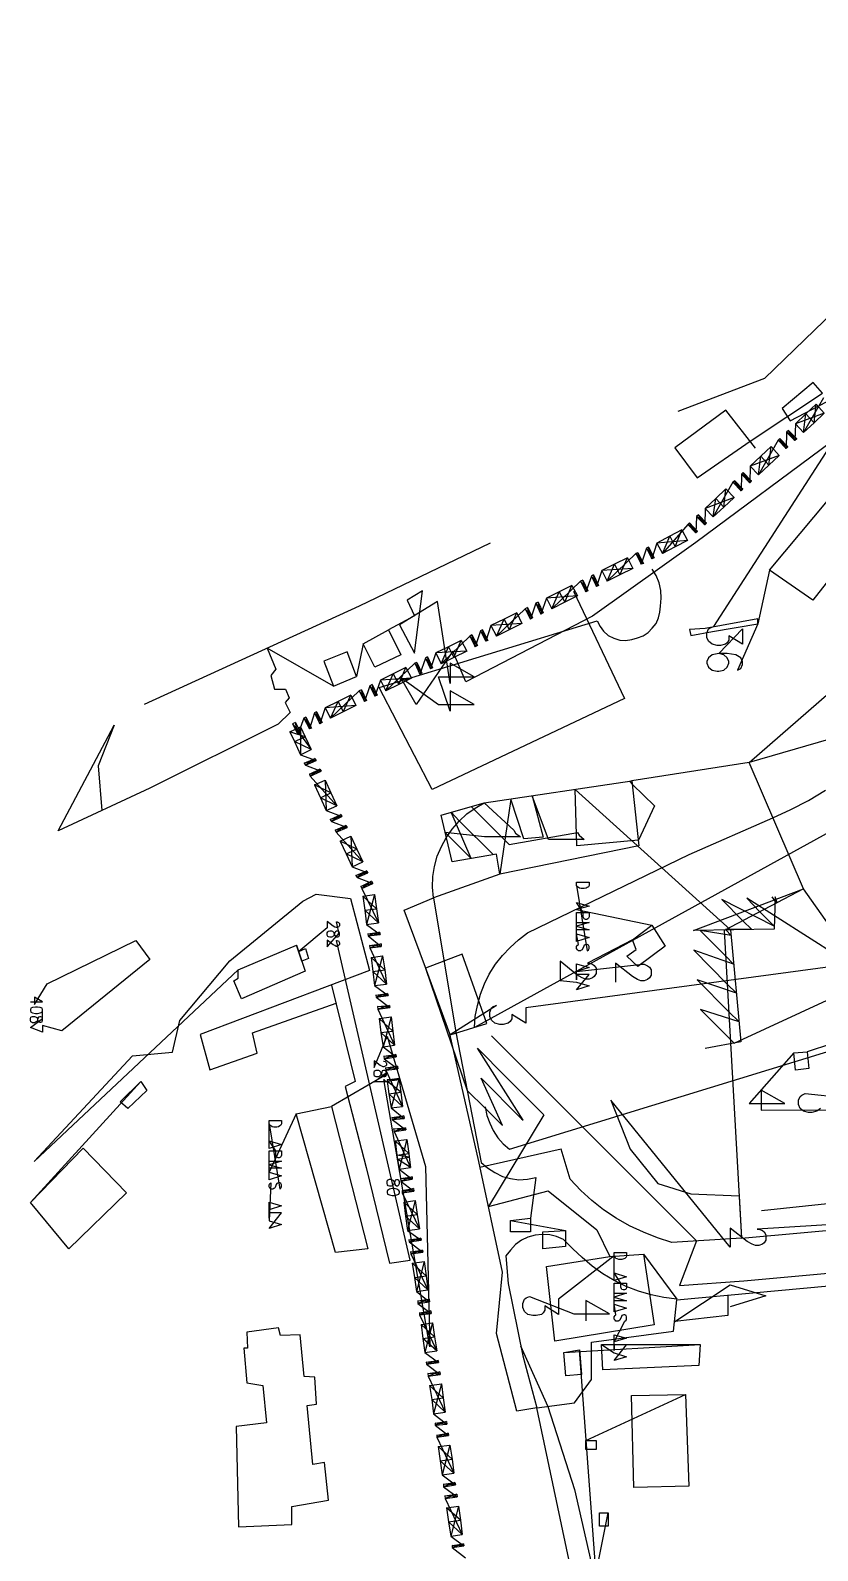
# Model space of a CAD drawing. Header units: metres. Extents: x 0 to 805, y 0 to 1107.
# Drawn here: x 117.3 to 235.4, y 432 to 660 of the extents above; entities that cross this region are included whole.
import ezdxf

# ---------------------------------------------------------------- set-up
doc = ezdxf.new("R2010")
doc.units = ezdxf.units.M
for name, color, linetype in [('GUIDES', 8, 'Continuous'), ('PLOTS_ORIGINAL', 3, 'Continuous'), ('ROADS', 7, 'Continuous')]:
    doc.layers.add(name, color=color, linetype=linetype)

msp = doc.modelspace()

# ---------------------------------------------------------------- linework, layer by layer
at = {"layer": 'GUIDES'}
for points in [[(232.09, 601.01), (233.29, 599.68), (233.67, 602.47), (232.09, 601.01)], [(233.29, 599.68), (233.67, 602.47), (234.88, 601.14), (233.29, 599.68)], [(233.67, 602.47), (234.88, 601.14), (235.2, 603.93), (233.67, 602.47)], [(234.88, 601.14), (235.2, 603.93), (236.4, 602.6), (234.88, 601.14)], [(230.75, 599.74), (232.02, 598.47), (231.07, 600), (230.75, 599.74)], [(232.02, 598.47), (231.07, 600), (232.28, 598.73), (232.02, 598.47)], [(226.88, 596.12), (228.08, 594.79), (228.47, 597.58), (226.88, 596.12)], [(228.08, 594.79), (228.47, 597.58), (229.67, 596.25), (228.08, 594.79)], [(229.48, 598.54), (230.69, 597.27), (229.74, 598.79), (229.48, 598.54)], [(230.69, 597.27), (229.74, 598.79), (230.94, 597.52), (230.69, 597.27)], [(225.29, 594.66), (226.56, 593.33), (226.88, 596.12), (225.29, 594.66)], [(226.56, 593.33), (226.88, 596.12), (228.08, 594.79), (226.56, 593.33)], [(224.02, 593.46), (225.23, 592.12), (224.27, 593.71), (224.02, 593.46)], [(225.23, 592.12), (224.27, 593.71), (225.48, 592.38), (225.23, 592.12)], [(220.15, 589.77), (221.35, 588.5), (221.67, 591.23), (220.15, 589.77)], [(221.35, 588.5), (221.67, 591.23), (222.88, 589.96), (221.35, 588.5)], [(222.69, 592.25), (223.96, 590.92), (223, 592.44), (222.69, 592.25)], [(223.96, 590.92), (223, 592.44), (224.21, 591.17), (223.96, 590.92)], [(218.56, 588.31), (219.77, 587.04), (220.15, 589.77), (218.56, 588.31)], [(219.77, 587.04), (220.15, 589.77), (221.35, 588.5), (219.77, 587.04)], [(215.96, 585.9), (217.16, 584.63), (216.21, 586.15), (215.96, 585.9)], [(217.16, 584.63), (216.21, 586.15), (217.42, 584.82), (217.16, 584.63)], [(217.23, 587.11), (218.5, 585.84), (217.54, 587.36), (217.23, 587.11)], [(218.5, 585.84), (217.54, 587.36), (218.75, 586.09), (218.5, 585.84)], [(211.32, 583.11), (212.15, 581.52), (213.23, 584.12), (211.32, 583.11)], [(212.15, 581.52), (213.23, 584.12), (214.05, 582.53), (212.15, 581.52)], [(213.23, 584.12), (214.05, 582.53), (215.07, 585.07), (213.23, 584.12)], [(214.05, 582.53), (215.07, 585.07), (215.89, 583.49), (214.05, 582.53)], [(208.15, 581.52), (208.97, 579.93), (208.46, 581.65), (208.15, 581.52)], [(208.97, 579.93), (208.46, 581.65), (209.29, 580.06), (208.97, 579.93)], [(209.73, 582.34), (210.56, 580.76), (210.05, 582.47), (209.73, 582.34)], [(210.56, 580.76), (210.05, 582.47), (210.88, 580.88), (210.56, 580.76)], [(203.07, 578.98), (203.83, 577.39), (204.97, 579.93), (203.07, 578.98)], [(203.83, 577.39), (204.97, 579.93), (205.73, 578.34), (203.83, 577.39)], [(204.97, 579.93), (205.73, 578.34), (206.88, 580.88), (204.97, 579.93)], [(205.73, 578.34), (206.88, 580.88), (207.7, 579.3), (205.73, 578.34)], [(199.83, 577.39), (200.65, 575.8), (200.21, 577.52), (199.83, 577.39)], [(200.65, 575.8), (200.21, 577.52), (200.97, 575.93), (200.65, 575.8)], [(201.48, 578.15), (202.24, 576.57), (201.8, 578.34), (201.48, 578.15)], [(202.24, 576.57), (201.8, 578.34), (202.56, 576.76), (202.24, 576.57)], [(194.75, 574.85), (195.57, 573.26), (196.65, 575.8), (194.75, 574.85)], [(195.57, 573.26), (196.65, 575.8), (197.48, 574.22), (195.57, 573.26)], [(196.65, 575.8), (197.48, 574.22), (198.56, 576.76), (196.65, 575.8)], [(197.48, 574.22), (198.56, 576.76), (199.38, 575.17), (197.48, 574.22)], [(188.4, 571.68), (189.16, 570.09), (190.3, 572.63), (188.4, 571.68)], [(189.16, 570.09), (190.3, 572.63), (191.06, 571.04), (189.16, 570.09)], [(191.57, 573.26), (192.33, 571.68), (191.89, 573.45), (191.57, 573.26)], [(192.33, 571.68), (191.89, 573.45), (192.65, 571.87), (192.33, 571.68)], [(193.16, 574.09), (193.92, 572.44), (193.48, 574.22), (193.16, 574.09)], [(193.92, 572.44), (193.48, 574.22), (194.24, 572.63), (193.92, 572.44)], [(171.06, 570.09), (172.9, 566.34), (169.03, 564.5), (167.25, 567.99), (171.06, 570.09)], [(184.84, 569.96), (185.67, 568.37), (185.16, 570.09), (184.84, 569.96)], [(185.67, 568.37), (185.16, 570.09), (185.98, 568.5), (185.67, 568.37)], [(186.43, 570.72), (187.25, 569.14), (188.4, 571.68), (186.43, 570.72)], [(187.25, 569.14), (188.4, 571.68), (189.16, 570.09), (187.25, 569.14)], [(180.08, 567.55), (180.84, 565.96), (181.98, 568.5), (180.08, 567.55)], [(180.84, 565.96), (181.98, 568.5), (182.81, 566.91), (180.84, 565.96)], [(183.25, 569.14), (184.08, 567.55), (183.57, 569.33), (183.25, 569.14)], [(184.08, 567.55), (183.57, 569.33), (184.4, 567.74), (184.08, 567.55)], [(166.24, 563.1), (164.84, 566.79), (161.35, 565.39), (162.81, 561.64), (166.24, 563.1)], [(176.59, 565.83), (177.35, 564.25), (176.9, 566.02), (176.59, 565.83)], [(177.35, 564.25), (176.9, 566.02), (177.67, 564.37), (177.35, 564.25)], [(178.17, 566.66), (178.94, 565.01), (180.08, 567.55), (178.17, 566.66)], [(178.94, 565.01), (180.08, 567.55), (180.84, 565.96), (178.94, 565.01)], [(169.86, 562.53), (170.68, 560.94), (171.76, 563.48), (169.86, 562.53)], [(170.68, 560.94), (171.76, 563.48), (172.59, 561.9), (170.68, 560.94)], [(171.76, 563.48), (172.59, 561.9), (173.67, 564.44), (171.76, 563.48)], [(172.59, 561.9), (173.67, 564.44), (174.49, 562.85), (172.59, 561.9)], [(175, 565.07), (175.76, 563.42), (175.32, 565.2), (175, 565.07)], [(175.76, 563.42), (175.32, 565.2), (176.08, 563.61), (175.76, 563.42)], [(166.68, 560.94), (167.44, 559.36), (167, 561.07), (166.68, 560.94)], [(167.44, 559.36), (167, 561.07), (167.76, 559.48), (167.44, 559.36)], [(168.27, 561.71), (169.03, 560.12), (168.59, 561.9), (168.27, 561.71)], [(169.03, 560.12), (168.59, 561.9), (169.35, 560.31), (169.03, 560.12)], [(161.54, 558.4), (162.36, 556.82), (163.51, 559.36), (161.54, 558.4)], [(162.36, 556.82), (163.51, 559.36), (164.27, 557.77), (162.36, 556.82)], [(163.51, 559.36), (164.27, 557.77), (165.41, 560.31), (163.51, 559.36)], [(164.27, 557.77), (165.41, 560.31), (166.17, 558.72), (164.27, 557.77)], [(158.36, 556.82), (159.19, 555.23), (158.68, 557.01), (158.36, 556.82)], [(159.19, 555.23), (158.68, 557.01), (159.5, 555.36), (159.19, 555.23)], [(159.95, 557.64), (160.77, 555.99), (160.27, 557.77), (159.95, 557.64)], [(160.77, 555.99), (160.27, 557.77), (161.09, 556.18), (160.77, 555.99)], [(158.55, 554.02), (156.27, 554.79), (157.85, 555.55), (158.55, 554.02)], [(156.96, 553.32), (158.55, 554.02), (156.27, 554.79), (156.96, 553.32)], [(156.65, 555.99), (157.47, 554.4), (157.09, 556.18), (156.65, 555.99)], [(157.47, 554.4), (157.09, 556.18), (157.92, 554.59), (157.47, 554.4)], [(159.44, 552.12), (156.96, 553.32), (158.55, 554.02), (159.44, 552.12)], [(157.85, 551.36), (159.44, 552.12), (156.96, 553.32), (157.85, 551.36)], [(160.2, 550.47), (158.43, 550.09), (160.08, 550.78), (160.2, 550.47)], [(158.62, 549.77), (160.2, 550.47), (158.43, 550.09), (158.62, 549.77)], [(160.97, 548.88), (159.19, 548.44), (160.77, 549.2), (160.97, 548.88)], [(159.31, 548.12), (160.97, 548.88), (159.19, 548.44), (159.31, 548.12)], [(162.43, 545.64), (159.95, 546.85), (161.54, 547.55), (162.43, 545.64)], [(160.84, 544.88), (162.43, 545.64), (159.95, 546.85), (160.84, 544.88)], [(163.31, 543.67), (160.84, 544.88), (162.43, 545.64), (163.31, 543.67)], [(161.73, 542.97), (163.31, 543.67), (160.84, 544.88), (161.73, 542.97)], [(164.08, 542.09), (162.3, 541.64), (163.95, 542.4), (164.08, 542.09)], [(162.49, 541.32), (164.08, 542.09), (162.3, 541.64), (162.49, 541.32)], [(164.84, 540.43), (163.06, 540.05), (164.65, 540.75), (164.84, 540.43)], [(163.19, 539.74), (164.84, 540.43), (163.06, 540.05), (163.19, 539.74)], [(166.3, 537.2), (163.82, 538.4), (165.41, 539.16), (166.3, 537.2)], [(164.71, 536.5), (166.3, 537.2), (163.82, 538.4), (164.71, 536.5)], [(167.19, 535.29), (164.71, 536.5), (166.3, 537.2), (167.19, 535.29)], [(165.6, 534.53), (167.19, 535.29), (164.71, 536.5), (165.6, 534.53)], [(167.95, 533.64), (166.17, 533.26), (167.82, 533.96), (167.95, 533.64)], [(166.36, 532.94), (167.95, 533.64), (166.17, 533.26), (166.36, 532.94)], [(168.71, 532.05), (166.93, 531.61), (168.52, 532.37), (168.71, 532.05)], [(167.06, 531.29), (168.71, 532.05), (166.93, 531.61), (167.06, 531.29)], [(199.26, 532.24), (201.16, 532.24), (201.16, 531.73), (201.03, 531.54), (200.84, 531.42), (200.72, 531.35), (200.4, 531.29), (199.95, 531.29), (199.7, 531.35), (199.57, 531.42), (199.38, 531.54), (199.26, 531.73), (199.26, 532.24)], [(169.28, 528.24), (167.19, 530.15), (168.97, 530.4), (169.28, 528.24)], [(167.51, 528.05), (169.28, 528.24), (167.19, 530.15), (167.51, 528.05)], [(169.54, 526.15), (167.51, 528.05), (169.28, 528.24), (169.54, 526.15)], [(167.76, 525.89), (169.54, 526.15), (167.51, 528.05), (167.76, 525.89)], [(163.7, 524.62), (163.63, 524.81), (163.44, 524.88), (163.25, 524.88), (163.12, 524.81), (163, 524.69), (162.93, 524.37), (162.81, 524.18), (162.68, 524.05), (162.49, 523.99), (162.24, 523.99), (162.04, 524.05), (161.98, 524.11), (161.85, 524.31), (161.85, 524.62), (161.98, 524.81), (162.04, 524.88), (162.24, 524.94), (162.49, 524.94), (162.68, 524.88), (162.81, 524.75), (162.93, 524.5), (163, 524.24), (163.12, 524.11), (163.25, 524.05), (163.44, 524.05), (163.63, 524.11), (163.7, 524.31), (163.7, 524.62)], [(169.79, 524.37), (167.95, 524.5), (169.73, 524.75), (169.79, 524.37)], [(168.01, 524.18), (169.79, 524.37), (167.95, 524.5), (168.01, 524.18)], [(210.56, 525.77), (212.53, 522.65), (208.46, 519.61), (206.81, 521.13), (208.21, 522.15), (207.64, 523.61), (210.56, 525.77)], [(157.28, 522.78), (158.55, 518.91), (149.03, 514.72), (147.88, 517.45), (148.52, 517.83), (148.52, 519.1), (157.28, 522.78)], [(169.98, 522.59), (168.2, 522.72), (169.98, 522.97), (169.98, 522.59)], [(168.27, 522.4), (169.98, 522.59), (168.2, 522.72), (168.27, 522.4)], [(170.49, 519.1), (168.46, 520.94), (170.17, 521.19), (170.49, 519.1)], [(168.71, 518.84), (170.49, 519.1), (168.46, 520.94), (168.71, 518.84)], [(170.74, 516.94), (168.71, 518.84), (170.49, 519.1), (170.74, 516.94)], [(168.97, 516.75), (170.74, 516.94), (168.71, 518.84), (168.97, 516.75)], [(171, 515.22), (169.16, 515.29), (170.93, 515.54), (171, 515.22)], [(119.18, 513.13), (119.12, 513.32), (118.8, 513.45), (118.42, 513.51), (118.1, 513.51), (117.66, 513.45), (117.4, 513.32), (117.34, 513.13), (117.34, 513), (117.4, 512.75), (117.66, 512.62), (118.1, 512.56), (118.42, 512.56), (118.8, 512.62), (119.12, 512.75), (119.18, 513), (119.18, 513.13)], [(169.22, 514.97), (171, 515.22), (169.16, 515.29), (169.22, 514.97)], [(171.25, 513.45), (169.41, 513.57), (171.19, 513.76), (171.25, 513.45)], [(169.47, 513.19), (171.25, 513.45), (169.41, 513.57), (169.47, 513.19)], [(119.18, 511.8), (119.12, 511.99), (118.93, 512.05), (118.74, 512.05), (118.55, 511.99), (118.48, 511.86), (118.42, 511.54), (118.29, 511.35), (118.1, 511.22), (117.98, 511.16), (117.66, 511.16), (117.53, 511.22), (117.4, 511.29), (117.34, 511.48), (117.34, 511.8), (117.4, 511.99), (117.53, 512.05), (117.66, 512.11), (117.98, 512.11), (118.1, 512.05), (118.29, 511.92), (118.42, 511.73), (118.48, 511.41), (118.55, 511.29), (118.74, 511.22), (118.93, 511.22), (119.12, 511.29), (119.18, 511.48), (119.18, 511.8)], [(171.7, 509.89), (169.66, 511.8), (171.44, 512.05), (171.7, 509.89)], [(169.92, 509.7), (171.7, 509.89), (169.66, 511.8), (169.92, 509.7)], [(171.95, 507.8), (169.92, 509.7), (171.7, 509.89), (171.95, 507.8)], [(170.24, 507.54), (171.95, 507.8), (169.92, 509.7), (170.24, 507.54)], [(172.2, 506.02), (170.36, 506.14), (172.14, 506.4), (172.2, 506.02)], [(233.86, 506.78), (234.12, 504.3), (232.09, 504.05), (231.83, 506.65), (233.86, 506.78)], [(170.74, 503.67), (170.68, 503.92), (170.49, 503.99), (170.3, 503.99), (170.11, 503.92), (170.05, 503.73), (169.92, 503.48), (169.86, 503.29), (169.66, 503.1), (169.54, 503.03), (169.22, 503.03), (169.09, 503.1), (168.97, 503.16), (168.9, 503.41), (168.9, 503.67), (168.97, 503.92), (169.09, 503.99), (169.22, 504.05), (169.54, 504.05), (169.66, 503.99), (169.86, 503.79), (169.92, 503.6), (170.05, 503.35), (170.11, 503.16), (170.3, 503.1), (170.49, 503.1), (170.68, 503.16), (170.74, 503.41), (170.74, 503.67)], [(170.43, 505.76), (172.2, 506.02), (170.36, 506.14), (170.43, 505.76)], [(172.46, 504.24), (170.62, 504.37), (172.4, 504.62), (172.46, 504.24)], [(170.68, 504.05), (172.46, 504.24), (170.62, 504.37), (170.68, 504.05)], [(133.91, 502.33), (134.8, 501), (131.95, 498.27), (130.8, 499.29), (133.91, 502.33)], [(172.65, 502.65), (170.87, 502.59), (172.65, 502.84), (172.65, 502.65)], [(172.9, 500.75), (170.87, 502.4), (172.65, 502.65), (172.9, 500.75)], [(170.87, 502.4), (172.65, 502.65), (170.87, 502.59), (170.87, 502.4)], [(171.13, 500.49), (172.9, 500.75), (170.87, 502.4), (171.13, 500.49)], [(173.16, 498.59), (171.13, 500.49), (172.9, 500.75), (173.16, 498.59)], [(171.44, 498.4), (173.16, 498.59), (171.13, 500.49), (171.44, 498.4)], [(162.49, 498.59), (167.95, 477.25), (163.12, 476.68), (157.22, 497.51), (162.49, 498.59)], [(173.41, 496.81), (171.57, 496.94), (173.35, 497.19), (173.41, 496.81)], [(153.15, 496.49), (155, 496.49), (155, 495.98), (154.93, 495.79), (154.74, 495.67), (154.55, 495.54), (154.3, 495.48), (153.85, 495.48), (153.6, 495.54), (153.41, 495.67), (153.28, 495.79), (153.15, 495.98), (153.15, 496.49)], [(171.63, 496.62), (173.41, 496.81), (171.57, 496.94), (171.63, 496.62)], [(173.67, 495.1), (171.82, 495.22), (173.6, 495.41), (173.67, 495.1)], [(171.89, 494.84), (173.67, 495.1), (171.82, 495.22), (171.89, 494.84)], [(174.11, 491.54), (172.08, 493.44), (173.79, 493.63), (174.11, 491.54)], [(172.33, 491.29), (174.11, 491.54), (172.08, 493.44), (172.33, 491.29)], [(125.28, 492.36), (131.76, 485.63), (123.12, 477.25), (117.34, 484.17), (125.28, 492.36)], [(174.17, 490.97), (172.33, 491.29), (174.11, 491.54), (174.17, 490.97)], [(172.4, 490.71), (174.17, 490.97), (172.33, 491.29), (172.4, 490.71)], [(174.36, 489.44), (172.4, 490.71), (174.17, 490.97), (174.36, 489.44)], [(172.65, 489.19), (174.36, 489.44), (172.4, 490.71), (172.65, 489.19)], [(174.62, 487.67), (172.84, 487.79), (174.62, 488.05), (174.62, 487.67)], [(172.71, 487.28), (172.59, 487.54), (172.46, 487.6), (172.27, 487.6), (172.08, 487.54), (172.01, 487.35), (171.89, 487.09), (171.82, 486.9), (171.63, 486.71), (171.44, 486.65), (171.19, 486.65), (171, 486.71), (170.93, 486.84), (170.87, 487.03), (170.87, 487.28), (170.93, 487.54), (171, 487.6), (171.19, 487.67), (171.44, 487.67), (171.63, 487.6), (171.82, 487.48), (171.89, 487.22), (172.01, 486.97), (172.08, 486.84), (172.27, 486.71), (172.46, 486.71), (172.59, 486.84), (172.71, 487.03), (172.71, 487.28)], [(172.71, 485.82), (172.59, 486.01), (172.33, 486.21), (171.89, 486.27), (171.63, 486.27), (171.19, 486.21), (170.93, 486.01), (170.87, 485.82), (170.87, 485.7), (170.93, 485.44), (171.19, 485.32), (171.63, 485.25), (171.89, 485.25), (172.33, 485.32), (172.59, 485.44), (172.71, 485.7), (172.71, 485.82)], [(172.9, 487.41), (174.62, 487.67), (172.84, 487.79), (172.9, 487.41)], [(174.87, 485.89), (173.09, 486.01), (174.81, 486.27), (174.87, 485.89)], [(173.09, 485.63), (174.87, 485.89), (173.09, 486.01), (173.09, 485.63)], [(175.38, 482.4), (173.35, 484.24), (175.06, 484.49), (175.38, 482.4)], [(173.6, 482.14), (175.38, 482.4), (173.35, 484.24), (173.6, 482.14)], [(175.7, 480.24), (173.6, 482.14), (175.38, 482.4), (175.7, 480.24)], [(173.92, 479.98), (175.7, 480.24), (173.6, 482.14), (173.92, 479.98)], [(192.33, 481.82), (192.33, 479.79), (189.35, 479.79), (189.35, 481.51), (192.33, 481.82)], [(197.6, 479.98), (197.6, 477.57), (194.18, 477.25), (194.18, 479.79), (197.6, 479.98)], [(175.95, 478.52), (174.11, 478.59), (175.89, 478.84), (175.95, 478.52)], [(174.17, 478.27), (175.95, 478.52), (174.11, 478.59), (174.17, 478.27)], [(176.21, 476.74), (174.36, 476.81), (176.14, 477.06), (176.21, 476.74)], [(174.43, 476.49), (176.21, 476.74), (174.36, 476.81), (174.43, 476.49)], [(204.91, 476.68), (206.75, 476.68), (206.75, 476.17), (206.69, 475.98), (206.49, 475.79), (206.37, 475.73), (206.05, 475.66), (205.61, 475.66), (205.35, 475.73), (205.16, 475.79), (205.03, 475.98), (204.91, 476.17), (204.91, 476.68)], [(176.71, 473.19), (174.62, 475.09), (176.4, 475.35), (176.71, 473.19)], [(174.94, 472.93), (176.71, 473.19), (174.62, 475.09), (174.94, 472.93)], [(176.97, 471.09), (174.94, 472.93), (176.71, 473.19), (176.97, 471.09)], [(175.25, 470.84), (176.97, 471.09), (174.94, 472.93), (175.25, 470.84)], [(177.22, 469.31), (175.44, 469.44), (177.16, 469.7), (177.22, 469.31)], [(175.44, 469.06), (177.22, 469.31), (175.44, 469.44), (175.44, 469.06)], [(177.48, 467.54), (175.7, 467.66), (177.41, 467.92), (177.48, 467.54)], [(175.7, 467.35), (177.48, 467.54), (175.7, 467.66), (175.7, 467.35)], [(177.98, 464.04), (175.95, 465.89), (177.67, 466.14), (177.98, 464.04)], [(176.21, 463.79), (177.98, 464.04), (175.95, 465.89), (176.21, 463.79)], [(178.3, 461.95), (176.21, 463.79), (177.98, 464.04), (178.3, 461.95)], [(176.52, 461.69), (178.3, 461.95), (176.21, 463.79), (176.52, 461.69)], [(217.8, 462.9), (217.61, 459.73), (203.19, 459.09), (203, 462.9), (217.8, 462.9)], [(199.7, 462.08), (200.02, 458.39), (197.67, 458.2), (197.35, 461.69), (199.7, 462.08)], [(178.55, 460.17), (176.71, 460.23), (178.49, 460.49), (178.55, 460.17)], [(176.78, 459.92), (178.55, 460.17), (176.71, 460.23), (176.78, 459.92)], [(178.81, 458.39), (176.97, 458.52), (178.75, 458.77), (178.81, 458.39)], [(177.03, 458.14), (178.81, 458.39), (176.97, 458.52), (177.03, 458.14)], [(179.25, 454.9), (177.22, 456.74), (179, 457), (179.25, 454.9)], [(177.54, 454.65), (179.25, 454.9), (177.22, 456.74), (177.54, 454.65)], [(179.57, 452.74), (177.54, 454.65), (179.25, 454.9), (179.57, 452.74)], [(177.79, 452.49), (179.57, 452.74), (177.54, 454.65), (177.79, 452.49)], [(215.58, 455.41), (216.08, 441.63), (207.83, 441.44), (207.51, 455.22), (215.58, 455.41)], [(179.82, 450.96), (178.05, 451.09), (179.76, 451.34), (179.82, 450.96)], [(178.05, 450.77), (179.82, 450.96), (178.05, 451.09), (178.05, 450.77)], [(180.08, 449.25), (178.3, 449.31), (180.02, 449.57), (180.08, 449.25)], [(178.3, 448.99), (180.08, 449.25), (178.3, 449.31), (178.3, 448.99)], [(180.59, 445.69), (178.49, 447.6), (180.27, 447.79), (180.59, 445.69)], [(178.81, 445.44), (180.59, 445.69), (178.49, 447.6), (178.81, 445.44)], [(202.18, 448.49), (202.18, 447.15), (200.65, 447.15), (200.65, 448.49), (202.18, 448.49)], [(180.84, 443.6), (178.81, 445.44), (180.59, 445.69), (180.84, 443.6)], [(179.13, 443.34), (180.84, 443.6), (178.81, 445.44), (179.13, 443.34)], [(181.09, 441.82), (179.32, 441.95), (181.03, 442.2), (181.09, 441.82)], [(179.32, 441.56), (181.09, 441.82), (179.32, 441.95), (179.32, 441.56)], [(181.35, 440.04), (179.51, 440.17), (181.29, 440.42), (181.35, 440.04)], [(179.57, 439.79), (181.35, 440.04), (179.51, 440.17), (179.57, 439.79)], [(181.86, 436.55), (179.76, 438.39), (181.54, 438.64), (181.86, 436.55)], [(180.08, 436.29), (181.86, 436.55), (179.76, 438.39), (180.08, 436.29)], [(182.11, 434.39), (180.08, 436.29), (181.86, 436.55), (182.11, 434.39)], [(180.4, 434.14), (182.11, 434.39), (180.08, 436.29), (180.4, 434.14)], [(204.02, 437.63), (204.02, 435.66), (202.68, 435.66), (202.68, 437.63), (204.02, 437.63)], [(182.36, 432.67), (180.59, 432.74), (182.3, 432.99), (182.36, 432.67)], [(180.59, 432.42), (182.36, 432.67), (180.59, 432.74), (180.59, 432.42)]]:
    msp.add_lwpolyline(points, close=True, dxfattribs=at)
at = {"layer": 'PLOTS_ORIGINAL'}
msp.add_lwpolyline([(248.4, 603.17), (253.93, 599.11), (234.69, 574.53), (228.21, 579.04), (248.4, 603.17)], close=True, dxfattribs=at)
at = {"layer": 'ROADS'}
for points in [[(676.01, 781.42), (183.95, 510.46), (184.08, 512.11), (184.4, 513.76), (184.84, 515.42), (185.48, 517), (186.17, 518.46), (187.13, 519.92), (188.14, 521.26), (189.29, 522.46), (190.56, 523.61), (191.89, 524.62), (216.15, 536.37), (228.72, 541.89), (231.39, 543.16), (234.05, 544.5), (236.59, 546.02)], [(252.28, 631.81), (234.94, 615.05), (227.45, 607.81), (214.43, 602.85)], [(253.93, 599.11), (234.69, 574.53), (228.21, 579.04), (226.43, 570.98), (226.43, 571.74), (218.56, 570.28), (216.21, 570.15), (216.4, 569.26), (219.64, 569.83), (226.43, 570.98), (223.39, 564.06), (223.89, 564.31), (224.15, 564.88), (224.15, 565.33), (223.89, 565.9), (223.13, 566.34), (221.86, 566.53), (220.59, 566.53), (219.58, 566.34), (219.07, 565.9), (218.81, 565.33), (218.81, 565.07), (219.07, 564.5), (219.58, 564.06), (220.34, 563.87), (220.59, 563.87), (221.35, 564.06), (221.86, 564.5), (222.12, 565.07), (222.12, 565.33), (221.86, 565.9), (221.35, 566.34), (220.59, 566.53), (224.15, 570.22), (224.15, 567.93), (222.12, 569.2), (222.12, 568.56), (221.86, 568.12), (221.61, 567.93), (220.85, 567.74), (220.34, 567.74), (219.58, 567.93), (219.07, 568.37), (218.81, 568.95), (218.81, 569.58), (219.07, 570.22), (219.32, 570.41), (219.83, 570.6), (246.82, 612.32)], [(226.12, 597.33), (221.67, 603.05), (213.99, 597.39), (217.35, 592.89), (225.29, 598.41), (236.15, 605.59), (234.75, 607.17), (230.12, 603.3), (231.32, 601.46), (240.09, 606.03)], [(236.28, 604.89), (233.29, 599.68), (233.67, 602.47), (234.88, 601.14), (235.2, 603.93), (236.4, 602.6), (232.09, 601.01), (232.02, 598.47), (231.07, 600), (232.28, 598.73), (230.75, 599.74), (230.69, 597.27), (229.74, 598.79), (230.94, 597.52), (229.48, 598.54), (226.56, 593.33), (226.88, 596.12), (228.08, 594.79), (228.47, 597.58), (229.67, 596.25), (225.29, 594.66), (225.23, 592.12), (224.27, 593.71), (225.48, 592.38), (224.02, 593.46), (223.96, 590.92), (223, 592.44), (224.21, 591.17), (222.69, 592.25), (219.77, 587.04), (220.15, 589.77), (221.35, 588.5), (221.67, 591.23), (222.88, 589.96), (218.56, 588.31), (218.5, 585.84), (217.54, 587.36), (218.75, 586.09), (217.23, 587.11), (217.16, 584.63), (216.21, 586.15), (217.42, 584.82), (215.96, 585.9), (212.15, 581.52), (213.23, 584.12), (214.05, 582.53), (215.07, 585.07), (215.89, 583.49), (211.32, 583.11), (210.56, 580.76), (210.05, 582.47), (210.88, 580.88), (209.73, 582.34), (208.97, 579.93), (208.46, 581.65), (209.29, 580.06), (208.15, 581.52), (203.83, 577.39), (204.97, 579.93), (205.73, 578.34), (206.88, 580.88), (207.7, 579.3), (203.07, 578.98), (202.24, 576.57), (201.8, 578.34), (202.56, 576.76), (201.48, 578.15), (200.65, 575.8), (200.21, 577.52), (200.97, 575.93), (199.83, 577.39), (195.57, 573.26), (196.65, 575.8), (197.48, 574.22), (198.56, 576.76), (199.38, 575.17), (194.75, 574.85), (193.92, 572.44), (193.48, 574.22), (194.24, 572.63), (193.16, 574.09), (192.33, 571.68), (191.89, 573.45), (192.65, 571.87), (191.57, 573.26), (187.25, 569.14), (188.4, 571.68), (189.16, 570.09), (190.3, 572.63), (191.06, 571.04), (186.43, 570.72), (185.67, 568.37), (185.16, 570.09), (185.98, 568.5), (184.84, 569.96), (184.08, 567.55), (183.57, 569.33), (184.4, 567.74), (183.25, 569.14), (178.94, 565.01), (180.08, 567.55), (180.84, 565.96), (181.98, 568.5), (182.81, 566.91), (178.17, 566.66), (177.35, 564.25), (176.9, 566.02), (177.67, 564.37), (176.59, 565.83), (175.76, 563.42), (175.32, 565.2), (176.08, 563.61), (175, 565.07), (170.68, 560.94), (171.76, 563.48), (172.59, 561.9), (173.67, 564.44), (174.49, 562.85), (169.86, 562.53), (169.03, 560.12), (168.59, 561.9), (169.35, 560.31), (168.27, 561.71), (167.44, 559.36), (167, 561.07), (167.76, 559.48), (166.68, 560.94), (162.36, 556.82), (163.51, 559.36), (164.27, 557.77), (165.41, 560.31), (166.17, 558.72), (161.54, 558.4), (160.77, 555.99), (160.27, 557.77), (161.09, 556.18), (159.95, 557.64), (159.19, 555.23), (158.68, 557.01), (159.5, 555.36), (158.36, 556.82), (157.47, 554.4), (157.09, 556.18), (157.92, 554.59), (156.65, 555.99), (159.44, 552.12), (156.96, 553.32), (158.55, 554.02), (156.27, 554.79), (157.85, 555.55), (157.85, 551.36), (160.2, 550.47), (158.43, 550.09), (160.08, 550.78), (158.62, 549.77), (160.97, 548.88), (159.19, 548.44), (160.77, 549.2), (159.31, 548.12), (163.31, 543.67), (160.84, 544.88), (162.43, 545.64), (159.95, 546.85), (161.54, 547.55), (161.73, 542.97), (164.08, 542.09), (162.3, 541.64), (163.95, 542.4), (162.49, 541.32), (164.84, 540.43), (163.06, 540.05), (164.65, 540.75), (163.19, 539.74), (167.19, 535.29), (164.71, 536.5), (166.3, 537.2), (163.82, 538.4), (165.41, 539.16), (165.6, 534.53), (167.95, 533.64), (166.17, 533.26), (167.82, 533.96), (166.36, 532.94), (168.71, 532.05), (166.93, 531.61), (168.52, 532.37), (167.06, 531.29), (169.54, 526.15), (167.51, 528.05), (169.28, 528.24), (167.19, 530.15), (168.97, 530.4), (167.76, 525.89), (169.79, 524.37), (167.95, 524.5), (169.73, 524.75), (168.01, 524.18), (169.98, 522.59), (168.2, 522.72), (169.98, 522.97), (168.27, 522.4), (170.74, 516.94), (168.71, 518.84), (170.49, 519.1), (168.46, 520.94), (170.17, 521.19), (168.97, 516.75), (171, 515.22), (169.16, 515.29), (170.93, 515.54), (169.22, 514.97), (171.25, 513.45), (169.41, 513.57), (171.19, 513.76), (169.47, 513.19), (171.95, 507.8), (169.92, 509.7), (171.7, 509.89), (169.66, 511.8), (171.44, 512.05), (170.24, 507.54), (172.2, 506.02), (170.36, 506.14), (172.14, 506.4), (170.43, 505.76), (172.46, 504.24), (170.62, 504.37), (172.4, 504.62), (170.68, 504.05), (173.16, 498.59), (171.13, 500.49), (172.9, 500.75), (170.87, 502.4), (172.65, 502.65), (170.87, 502.59), (172.65, 502.84), (171.44, 498.4), (173.41, 496.81), (171.57, 496.94), (173.35, 497.19), (171.63, 496.62), (173.67, 495.1), (171.82, 495.22), (173.6, 495.41), (171.89, 494.84), (174.36, 489.44), (172.4, 490.71), (174.17, 490.97), (172.33, 491.29), (174.11, 491.54), (172.08, 493.44), (173.79, 493.63), (172.65, 489.19), (174.62, 487.67), (172.84, 487.79), (174.62, 488.05), (172.9, 487.41), (174.87, 485.89), (173.09, 486.01), (174.81, 486.27), (173.09, 485.63), (175.7, 480.24), (173.6, 482.14), (175.38, 482.4), (173.35, 484.24), (175.06, 484.49), (173.92, 479.98), (175.95, 478.52), (174.11, 478.59), (175.89, 478.84), (174.17, 478.27), (176.21, 476.74), (174.36, 476.81), (176.14, 477.06), (174.43, 476.49), (176.97, 471.09), (174.94, 472.93), (176.71, 473.19), (174.62, 475.09), (176.4, 475.35), (175.25, 470.84), (177.22, 469.31), (175.44, 469.44), (177.16, 469.7), (175.44, 469.06), (177.48, 467.54), (175.7, 467.66), (177.41, 467.92), (175.7, 467.35), (178.3, 461.95), (176.21, 463.79), (177.98, 464.04), (175.95, 465.89), (177.67, 466.14), (176.52, 461.69), (178.55, 460.17), (176.71, 460.23), (178.49, 460.49), (176.78, 459.92), (178.81, 458.39), (176.97, 458.52), (178.75, 458.77), (177.03, 458.14), (179.57, 452.74), (177.54, 454.65), (179.25, 454.9), (177.22, 456.74), (179, 457), (177.79, 452.49), (179.82, 450.96), (178.05, 451.09), (179.76, 451.34), (178.05, 450.77), (180.08, 449.25), (178.3, 449.31), (180.02, 449.57), (178.3, 448.99), (180.84, 443.6), (178.81, 445.44), (180.59, 445.69), (178.49, 447.6), (180.27, 447.79), (179.13, 443.34), (181.09, 441.82), (179.32, 441.95), (181.03, 442.2), (179.32, 441.56), (181.35, 440.04), (179.51, 440.17), (181.29, 440.42), (179.57, 439.79), (182.11, 434.39), (180.08, 436.29), (181.86, 436.55), (179.76, 438.39), (181.54, 438.64), (180.4, 434.14), (182.36, 432.67), (180.59, 432.74), (182.3, 432.99), (180.59, 432.42), (182.62, 430.9)], [(237.48, 598.28), (217.16, 583.17), (201.67, 572.12), (182.68, 562.28), (180.71, 566.91), (175.19, 558.91), (172.84, 562.98), (178.55, 558.91), (183.89, 558.91), (180.33, 560.94), (180.33, 557.9), (178.55, 563.04), (183.89, 563.04), (180.33, 565.07), (180.33, 562.02), (178.43, 574.34), (172.71, 570.85), (174.94, 566.6), (176.14, 575.93), (173.86, 574.53), (174.94, 572.18), (171.06, 570.09), (172.9, 566.34), (169.03, 564.5), (167.25, 567.99), (166.24, 563.1), (164.84, 566.79), (161.35, 565.39), (162.81, 561.64), (152.84, 567.36), (154.17, 564.18), (153.41, 563.23), (153.98, 561.2), (155.63, 561.2), (156.14, 559.87), (155.57, 559.17), (156.33, 557.71), (154.49, 555.93), (135.25, 546.34), (121.53, 539.93), (129.91, 555.8), (127.5, 549.71), (128.07, 542.97)], [(369.37, 592), (225.16, 550.21), (237.17, 560.63)], [(186.3, 583.11), (166.68, 573.64), (134.42, 558.91)], [(198.81, 575.87), (206.43, 559.8), (177.6, 546.15), (169.66, 561.45), (202.37, 571.42), (202.81, 570.6), (203.32, 569.9), (204.02, 569.26), (204.84, 568.82), (205.73, 568.56), (206.62, 568.5), (207.57, 568.63), (208.4, 568.88), (209.23, 569.2), (209.99, 569.71), (210.62, 570.34), (211.19, 571.04), (211.57, 571.87), (211.77, 572.76), (211.83, 573.64), (211.96, 574.85), (211.89, 575.99), (211.64, 577.14), (211.19, 578.22), (210.62, 579.17)], [(185.54, 498.52), (185.79, 497.25), (186.24, 496.11), (186.75, 494.97), (187.44, 493.89), (188.27, 493), (189.22, 492.17), (434.78, 567.55)], [(228.53, 530.02), (228.97, 529.51), (229.35, 529.13), (229.04, 530.02), (228.91, 525.19), (216.78, 525), (233.29, 531.23), (225.16, 550.21), (207.57, 547.42), (207.26, 547.36), (207.64, 546.91), (210.94, 543.67), (208.53, 538.53), (199.32, 537.7), (199.07, 546.15), (222.37, 525.07), (223.89, 508.3), (218.56, 507.29)], [(337.88, 533.07), (191.64, 513.38), (191.64, 511.1), (189.54, 512.37), (189.54, 511.73), (189.29, 511.35), (189.03, 511.1), (188.27, 510.91), (187.76, 510.91), (187, 511.1), (186.49, 511.54), (186.24, 512.11), (186.24, 512.75), (186.49, 513.38), (186.75, 513.57), (187.25, 513.76), (180.33, 509.32), (185.79, 511.03), (182.11, 521.45), (176.59, 519.35), (182.87, 501), (185.6, 498.27), (188.14, 495.73), (184.97, 502.84), (191, 496.75), (191.25, 496.56), (184.4, 507.35), (188.71, 502.97), (194.37, 497.32), (186.05, 483.6), (195, 485.95), (202.3, 480.11), (204.27, 476.11), (209.29, 476.43), (214.31, 469.7), (212.34, 469.95), (210.43, 470.33), (208.53, 470.9), (206.69, 471.6), (204.91, 472.49), (203.19, 473.51), (201.61, 474.65), (200.08, 475.92), (198.68, 477.25), (197.29, 478.65), (196.27, 479.09), (195.26, 479.35), (194.11, 479.41), (193.03, 479.28), (191.95, 478.97), (191, 478.52), (190.11, 477.89), (189.35, 477.06), (188.65, 476.17), (189.03, 472.04), (191.19, 461.19), (193.29, 453.38), (190.3, 452.87), (187.25, 464.55), (188.14, 473.76), (184.59, 490.33), (180.27, 509.51), (176.59, 519.42), (173.41, 528.05), (177.79, 529.89), (177.67, 531.48), (177.73, 533.07), (177.98, 534.59), (178.36, 536.12), (179, 537.58), (179.7, 538.91), (180.59, 540.18), (181.67, 541.39), (182.81, 542.47), (184.08, 543.36), (185.41, 544.12), (207.57, 547.42), (208.59, 537.7), (187.76, 533.45), (177.79, 529.89), (181.16, 509.76), (184.97, 490.21), (185.92, 489.38), (187, 488.68), (188.14, 488.11), (189.35, 487.79), (190.62, 487.6), (191.89, 487.67), (193.16, 487.92), (192.33, 481.82), (192.33, 479.79), (189.35, 479.79), (189.35, 481.51), (197.6, 479.98), (197.6, 477.57), (194.18, 477.25), (194.18, 479.79)], [(183.51, 543.55), (183.83, 543.23), (189.16, 537.89), (199.38, 539.67), (199.64, 539.29), (200.4, 538.66), (195.06, 538.66), (192.59, 545.2), (194.24, 538.97), (191.38, 538.72), (189.41, 544.69), (187.76, 533.45), (187.25, 536.43), (180.59, 535.29), (178.94, 542.28), (185.41, 544.12), (189.86, 540.05), (190.11, 539.61), (190.87, 539.04), (185.48, 539.04), (179.57, 539.67), (179.95, 539.29), (183.44, 535.8), (180.46, 542.72), (181.67, 541.45), (186.75, 536.37)], [(199.26, 532.24), (201.16, 532.24), (201.16, 531.73), (201.03, 531.54), (200.84, 531.42), (200.72, 531.35), (200.4, 531.29), (199.95, 531.29), (199.7, 531.35), (199.57, 531.42), (199.38, 531.54), (199.26, 531.73), (200.84, 521.96), (201.03, 522.08), (201.16, 522.27), (201.16, 522.59), (201.03, 522.78), (200.84, 522.91), (200.72, 522.91), (200.53, 522.84), (200.4, 522.78), (200.34, 522.65), (200.14, 522.21), (200.08, 522.08), (199.95, 522.02), (199.83, 521.96), (199.57, 521.96), (199.38, 522.08), (199.26, 522.27), (199.26, 522.59), (199.38, 522.78), (199.57, 522.91), (199.26, 524.5), (201.16, 523.92), (199.26, 523.35), (199.26, 526.21), (201.16, 526.21), (199.26, 525.64), (201.16, 525.07), (199.26, 525.07), (199.26, 527.67), (201.16, 527.67), (201.16, 527.04), (201.03, 526.85), (200.97, 526.72), (200.78, 526.65), (200.59, 526.65), (200.4, 526.72), (200.34, 526.85), (200.27, 527.04), (200.27, 527.67), (199.26, 529.19), (201.16, 528.62), (199.26, 528.12), (210.56, 525.77), (212.53, 522.65), (208.46, 519.61), (206.81, 521.13), (208.21, 522.15), (207.64, 523.61), (200.91, 520.11), (201.16, 520.11), (201.67, 519.92), (201.92, 519.73), (202.18, 519.35), (202.18, 518.53), (201.92, 518.08), (201.67, 517.89), (201.16, 517.7), (200.59, 517.7), (200.08, 517.89), (199.32, 518.34), (196.78, 520.37), (196.78, 517.51), (199.26, 517.26), (201.16, 516.69), (199.26, 516.11), (201.16, 518.4), (199.26, 518.4), (199.26, 517.57), (199.26, 519.99), (201.16, 519.42), (199.26, 518.84), (209.16, 519.92), (209.42, 519.92), (209.92, 519.67), (210.18, 519.48), (210.43, 519.1), (210.43, 518.27), (210.18, 517.89), (209.92, 517.64), (209.42, 517.45), (208.91, 517.45), (208.4, 517.64), (207.64, 518.08), (205.1, 520.11), (205.1, 517.26)], [(162.49, 516.81), (166.05, 502.33), (164.58, 501.57), (167.7, 489.44), (171.19, 475.09), (174.3, 475.54), (163.25, 523.48), (163.38, 523.48), (163.57, 523.42), (163.63, 523.35), (163.7, 523.16), (163.7, 522.91), (163.63, 522.78), (163.57, 522.72), (163.38, 522.59), (163.19, 522.59), (163, 522.72), (162.74, 522.84), (161.85, 523.54), (161.85, 522.53), (163.7, 524.62), (163.63, 524.81), (163.44, 524.88), (163.25, 524.88), (163.12, 524.81), (163, 524.69), (162.93, 524.37), (162.81, 524.18), (162.68, 524.05), (162.49, 523.99), (162.24, 523.99), (162.04, 524.05), (161.98, 524.11), (161.85, 524.31), (161.85, 524.62), (161.98, 524.81), (162.04, 524.88), (162.24, 524.94), (162.49, 524.94), (162.68, 524.88), (162.81, 524.75), (162.93, 524.5), (163, 524.24), (163.12, 524.11), (163.25, 524.05), (163.44, 524.05), (163.63, 524.11), (163.7, 524.31), (163.25, 526.27), (163.38, 526.27), (163.57, 526.21), (163.63, 526.15), (163.7, 526.02), (163.7, 525.7), (163.63, 525.58), (163.57, 525.51), (163.38, 525.45), (163.19, 525.45), (163, 525.51), (162.74, 525.64), (161.85, 526.34), (161.85, 525.38), (157.6, 521.83), (158.62, 522.27), (159.06, 520.81), (158.04, 520.37), (157.28, 522.78), (158.55, 518.91), (149.03, 514.72), (147.88, 517.45), (148.52, 517.83), (148.52, 519.1), (117.91, 490.33), (132.64, 506.21), (138.68, 506.72), (139.76, 511.48), (147.25, 520.43), (158.23, 529.39), (160.2, 530.46), (165.35, 529.77), (168.2, 518.97), (142.8, 509.38), (144.26, 504.11), (151.38, 506.59), (150.68, 509.64), (163.19, 514.08)], [(356.04, 491.92), (342.64, 491.67), (326.32, 489.19), (301.05, 486.65), (274.44, 483.92), (262.18, 482.84), (256.85, 482.33), (247.52, 511.16), (233.29, 531.23), (221.42, 525), (224.02, 478.84), (213.54, 478.2), (211.38, 478.9), (209.29, 479.73), (207.19, 480.68), (205.22, 481.82), (203.32, 483.09), (201.54, 484.49), (199.89, 486.01), (198.3, 487.67), (196.97, 492.17), (184.78, 489.44)], [(238.44, 521.13), (224.78, 529.83), (226.75, 527.8), (228.91, 525.64), (221.04, 529.64), (224.21, 526.46), (225.54, 525.13), (221.61, 525.13), (221.67, 525.07), (222.43, 524.24), (217.8, 525), (221.67, 521.13), (222.81, 519.92), (216.85, 522.02), (221.86, 516.94), (223.26, 515.61), (217.35, 517.57), (222.12, 512.81), (223.64, 511.29), (217.86, 513.13), (222.37, 508.62), (222.88, 508.11), (237.48, 514.84)], [(117.34, 514.27), (119.18, 514.27), (117.98, 514.97), (117.98, 513.89), (119.88, 517), (133.15, 523.48), (135.25, 520.62), (122.04, 509.95), (119.18, 510.72), (119.18, 509.76), (117.34, 510.46), (119.18, 511.8), (119.12, 511.99), (118.93, 512.05), (118.74, 512.05), (118.55, 511.99), (118.48, 511.86), (118.42, 511.54), (118.29, 511.35), (118.1, 511.22), (117.98, 511.16), (117.66, 511.16), (117.53, 511.22), (117.4, 511.29), (117.34, 511.48), (117.34, 511.8), (117.4, 511.99), (117.53, 512.05), (117.66, 512.11), (117.98, 512.11), (118.1, 512.05), (118.29, 511.92), (118.42, 511.73), (118.48, 511.41), (118.55, 511.29), (118.74, 511.22), (118.93, 511.22), (119.12, 511.29), (119.18, 511.48), (119.18, 513.13), (119.12, 513.32), (118.8, 513.45), (118.42, 513.51), (118.1, 513.51), (117.66, 513.45), (117.4, 513.32), (117.34, 513.13), (117.34, 513), (117.4, 512.75), (117.66, 512.62), (118.1, 512.56), (118.42, 512.56), (118.8, 512.62), (119.12, 512.75), (119.18, 513)], [(170.3, 505.38), (170.36, 505.38), (170.55, 505.32), (170.68, 505.26), (170.74, 505.06), (170.74, 504.81), (170.68, 504.68), (170.55, 504.62), (170.36, 504.56), (170.24, 504.56), (170.05, 504.62), (169.79, 504.75), (168.9, 505.45), (168.9, 504.43), (170.87, 509.13), (176.59, 489.57), (177.28, 462.52), (170.36, 502.65), (170.49, 502.46), (170.74, 502.27), (168.9, 502.27), (170.74, 503.67), (170.68, 503.92), (170.49, 503.99), (170.3, 503.99), (170.11, 503.92), (170.05, 503.73), (169.92, 503.48), (169.86, 503.29), (169.66, 503.1), (169.54, 503.03), (169.22, 503.03), (169.09, 503.1), (168.97, 503.16), (168.9, 503.41), (168.9, 503.67), (168.97, 503.92), (169.09, 503.99), (169.22, 504.05), (169.54, 504.05), (169.66, 503.99), (169.86, 503.79), (169.92, 503.6), (170.05, 503.35), (170.11, 503.16), (170.3, 503.1), (170.49, 503.1), (170.68, 503.16), (170.74, 503.41), (162.49, 498.59), (167.95, 477.25), (163.12, 476.68), (157.22, 497.51), (153.15, 488.75), (155, 488.17), (153.15, 487.6), (153.15, 490.4), (155, 490.4), (153.15, 489.82), (155, 489.32), (153.15, 489.32), (153.15, 491.92), (155, 491.92), (155, 491.29), (154.93, 491.03), (154.87, 490.97), (154.68, 490.9), (154.49, 490.9), (154.3, 490.97), (154.23, 491.03), (154.17, 491.29), (154.17, 491.92), (153.15, 493.44), (155, 492.87), (153.15, 492.3), (153.15, 496.49), (155, 496.49), (155, 495.98), (154.93, 495.79), (154.74, 495.67), (154.55, 495.54), (154.3, 495.48), (153.85, 495.48), (153.6, 495.54), (153.41, 495.67), (153.28, 495.79), (153.15, 495.98), (154.74, 486.21), (154.93, 486.33), (155, 486.52), (155, 486.84), (154.93, 487.03), (154.74, 487.16), (154.55, 487.16), (154.42, 487.09), (154.3, 487.03), (154.23, 486.9), (154.04, 486.46), (153.98, 486.33), (153.85, 486.27), (153.73, 486.21), (153.41, 486.21), (153.28, 486.33), (153.15, 486.52), (153.15, 486.84), (153.28, 487.03), (153.41, 487.16), (153.15, 481.44), (155, 480.87), (153.15, 480.3), (155, 482.65), (153.15, 482.65), (153.15, 481.82), (153.15, 484.24), (155, 483.67), (153.15, 483.09)], [(186.49, 509.19), (197.54, 498.14), (217.23, 478.46), (214.69, 471.73), (224.34, 472.43), (259.01, 475.6)], [(237.48, 507.99), (233.86, 506.78), (234.12, 504.3), (232.09, 504.05), (231.83, 506.65), (225.16, 499.03), (230.5, 499.03), (226.94, 501.06), (226.94, 498.02), (237.93, 498.08)], [(125.28, 492.36), (131.76, 485.63), (123.12, 477.25), (117.34, 484.17), (133.91, 502.33), (134.8, 501), (131.95, 498.27), (130.8, 499.29)], [(253.04, 481.82), (226.37, 480.17), (226.62, 480.17), (227.13, 479.98), (227.39, 479.79), (227.64, 479.35), (227.64, 478.52), (227.39, 478.14), (227.13, 477.95), (226.62, 477.76), (226.12, 477.76), (225.61, 477.95), (224.85, 478.33), (222.31, 480.36), (222.31, 477.51), (204.4, 499.54), (207.32, 492.17), (211.45, 487.03), (216.4, 485.51), (223.64, 485.19), (224.02, 478.84), (242.25, 480.49)], [(235.83, 498.27), (235.32, 497.89), (234.56, 497.7), (234.05, 497.7), (233.29, 497.89), (232.78, 498.27), (232.53, 498.91), (232.53, 499.54), (232.78, 500.11), (233.04, 500.3), (233.55, 500.56), (239.32, 499.92)], [(227.01, 482.97), (252.47, 485.7)], [(201.99, 412.23), (193.29, 453.38), (198.94, 454.14), (201.48, 457.63), (201.48, 463.22), (213.8, 464.87), (214.31, 469.57), (260.47, 473.82), (269.17, 474.84), (305.81, 478.46), (311.97, 479.35), (317.87, 479.98), (358.51, 482.9)], [(224.78, 122.48), (199.7, 462.08), (200.02, 458.39), (197.67, 458.2), (197.35, 461.69), (217.8, 462.9), (217.61, 459.73), (203.19, 459.09), (203, 462.9), (204.91, 461.63), (206.75, 461.06), (204.91, 460.49), (206.75, 462.84), (204.91, 462.84), (204.91, 462.01), (204.91, 464.36), (206.75, 463.85), (204.91, 463.28), (206.49, 466.39), (206.69, 466.52), (206.75, 466.71), (206.75, 467.03), (206.69, 467.22), (206.49, 467.35), (206.37, 467.35), (206.18, 467.28), (206.05, 467.22), (205.99, 467.09), (205.8, 466.65), (205.73, 466.52), (205.61, 466.46), (205.48, 466.39), (205.16, 466.39), (205.03, 466.52), (204.91, 466.71), (204.91, 467.03), (205.03, 467.22), (205.16, 467.35), (204.91, 468.93), (206.75, 468.36), (204.91, 467.79), (204.91, 470.58), (206.75, 470.58), (204.91, 470.01), (206.75, 469.44), (204.91, 469.44), (204.91, 472.11), (206.75, 472.11), (206.75, 471.47), (206.69, 471.22), (206.62, 471.16), (206.43, 471.09), (206.24, 471.09), (206.05, 471.16), (205.99, 471.22), (205.92, 471.47), (205.92, 472.11), (204.91, 473.63), (206.75, 473.06), (204.91, 472.49), (204.91, 476.68), (206.75, 476.68), (206.75, 476.17), (206.69, 475.98), (206.49, 475.79), (206.37, 475.73), (206.05, 475.66), (205.61, 475.66), (205.35, 475.73), (205.16, 475.79), (205.03, 475.98), (204.91, 476.17), (196.53, 469.7), (196.53, 467.41), (194.49, 468.68), (194.49, 468.04), (194.24, 467.66), (193.99, 467.41), (193.22, 467.22), (192.72, 467.22), (191.95, 467.41), (191.45, 467.85), (191.19, 468.43), (191.19, 469.06), (191.45, 469.7), (191.7, 469.89), (192.21, 470.08), (198.87, 467.47), (204.21, 467.47), (200.65, 469.5), (200.65, 466.46)], [(209.29, 476.43), (210.88, 465.82), (196.02, 463.41), (194.75, 474.58), (204.27, 476.11)], [(221.93, 470.27), (221.93, 467.22), (213.99, 466.33), (222.31, 471.85), (227.64, 470.2), (222.31, 468.55)], [(161.47, 445.18), (159.7, 444.87), (158.87, 453.76), (160.27, 453.95), (160.01, 458.01), (158.43, 458.07), (157.79, 464.36), (154.87, 464.23), (154.55, 465.38), (149.79, 464.74), (149.92, 462.33), (149.34, 462.33), (149.79, 457.12), (152.2, 456.74), (152.77, 451.15), (148.2, 450.58), (148.58, 435.53), (156.58, 435.91), (156.58, 438.58), (162.04, 439.53), (161.47, 445.18)], [(190.87, 462.71), (194.94, 453.57), (198.94, 441.12), (202.75, 424.48)], [(202.18, 448.49), (202.18, 447.15), (200.65, 447.15), (200.65, 448.49), (215.58, 455.41), (216.08, 441.63), (207.83, 441.44), (207.51, 455.22)], [(206.43, 429.37), (207.19, 418.64), (203.19, 418.51), (202.37, 429.37), (204.02, 437.63), (204.02, 435.66), (202.68, 435.66), (202.68, 437.63)]]:
    msp.add_lwpolyline(points, dxfattribs=at)

doc.saveas('drawing.dxf')
